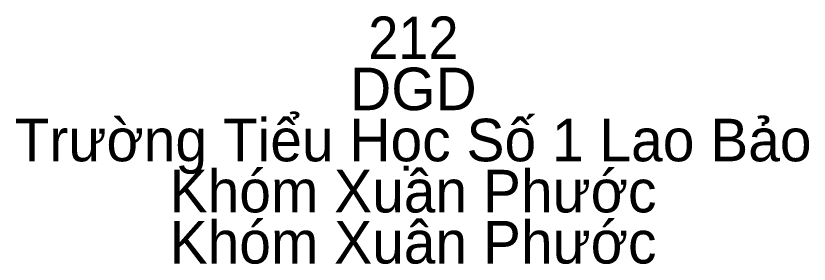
# Model space of a CAD drawing. Header units: metres. Extents: x 536461 to 537503, y 1836996 to 1837501.
# Drawn here: x 537283.1 to 537294.28, y 1837151.84 to 1837155.34 of the extents above; entities that cross this region are included whole.
import ezdxf
from ezdxf.enums import TextEntityAlignment as Align

# ---------------------------------------------------------------- set-up
doc = ezdxf.new("R2010")
doc.units = ezdxf.units.M
doc.header["$LTSCALE"] = 0.24
doc.layers.add('1', color=7, linetype='Continuous')

msp = doc.modelspace()

# ---------------------------------------------------------------- texts
at = {"layer": '1', "width": 0.95}
msp.add_text('212', height=0.6, dxfattribs=at).set_placement((537288.705, 1837154.73), align=Align.CENTER)
at = {"layer": '1'}
for s, p in [('DGD', (537288.705, 1837154.01)), ('Trường Tiểu Học Số 1 Lao Bảo', (537288.7, 1837153.29)), ('Khóm Xuân Phước', (537288.7, 1837152.57)), ('Khóm Xuân Phước', (537288.7, 1837151.85))]:
    msp.add_text(s, height=0.6, dxfattribs=at).set_placement(p, align=Align.CENTER)

doc.saveas('drawing.dxf')
